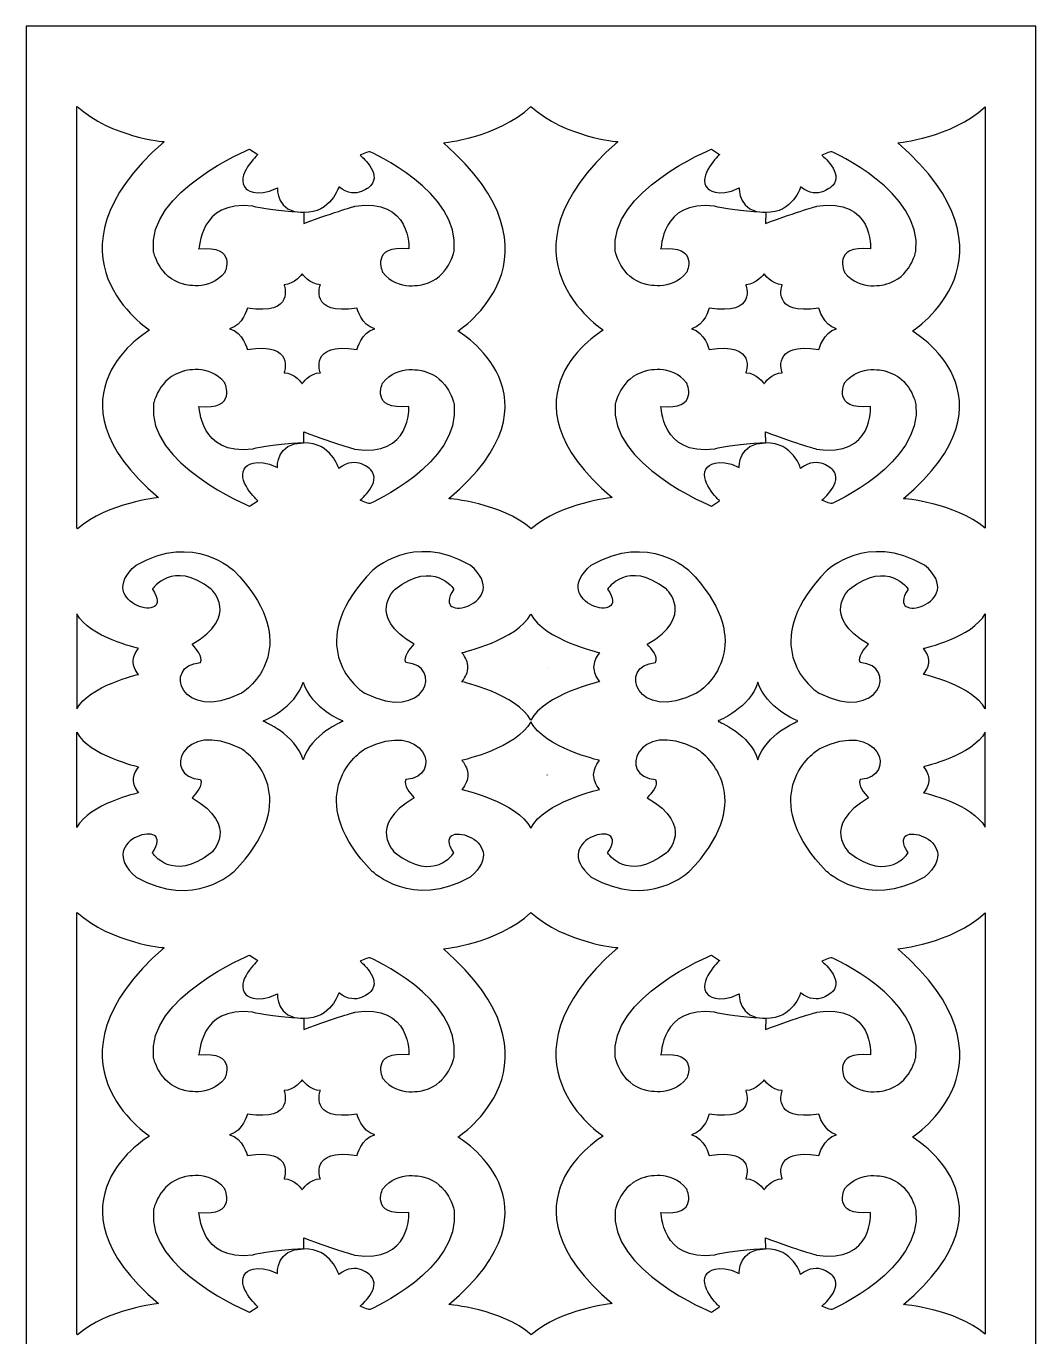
# Model space of a CAD drawing. Header units: centimetres. Extents: x 20.9 to 27, y -9 to 9.
# Drawn here: x 20.94 to 27, y 1.14 to 9 of the extents above; entities that cross this region are included whole.
import ezdxf

# ---------------------------------------------------------------- set-up
doc = ezdxf.new("R2010")
doc.units = ezdxf.units.CM
doc.header["$MEASUREMENT"] = 0
doc.layers.add('layer 1', color=7, linetype='Continuous')

msp = doc.modelspace()

# ---------------------------------------------------------------- linework, layer by layer
at = {"layer": 'layer 1', "color": 250}
for points, knots in [([(20.94365, -9.00021), (20.94365, -9.00021), (20.94365, 9.00077), (20.94365, 9.00077), (20.94365, 9.00077), (20.94365, 9.00077), (26.99977, 9.00077), (26.99977, 9.00077), (26.99977, 9.00077), (26.99977, 9.00077), (26.99977, -9.00021), (26.99977, -9.00021), (26.99977, -9.00021), (26.99977, -9.00021), (20.94365, -9.00021), (20.94365, -9.00021)], [0, 0, 0, 0, 0.2, 0.2, 0.2, 0.2, 0.4, 0.4, 0.4, 0.4, 0.6, 0.6, 0.6, 0.6, 1, 1, 1, 1]), ([(21.25178, 5.98766), (21.43191, 6.14425), (21.73795, 6.17509), (21.73795, 6.17509), (21.73795, 6.17509), (21.01214, 6.78676), (21.68393, 7.17961), (21.68393, 7.17961), (21.68393, 7.17961), (21.68393, 7.17961), (20.98937, 7.62375), (21.77075, 8.30846), (21.77075, 8.30846), (21.77075, 8.30846), (21.45398, 8.3342), (21.25013, 8.5196), (21.25013, 8.5196), (21.24938, 8.5189), (21.24861, 8.51822), (21.24785, 8.51752), (21.24785, 8.51752), (21.24785, 8.51752), (21.24785, 5.991), (21.24785, 5.991), (21.24785, 5.991), (21.24916, 5.98989), (21.25048, 5.98879), (21.25178, 5.98766)], [0, 0, 0, 0, 0.125, 0.125, 0.125, 0.125, 0.25, 0.25, 0.25, 0.25, 0.375, 0.375, 0.375, 0.375, 0.5, 0.5, 0.5, 0.5, 0.625, 0.625, 0.625, 0.625, 0.75, 0.75, 0.75, 0.75, 1, 1, 1, 1]), ([(23.97316, 5.98766), (24.15328, 6.14425), (24.45932, 6.17509), (24.45932, 6.17509), (24.45932, 6.17509), (23.73351, 6.78676), (24.40531, 7.17961), (24.40531, 7.17961), (24.40531, 7.17961), (24.40531, 7.17961), (23.71074, 7.62375), (24.49213, 8.30845), (24.49213, 8.30845), (24.49213, 8.30845), (24.17535, 8.3342), (23.97151, 8.51959), (23.97151, 8.51959), (23.76788, 8.33003), (23.44633, 8.30201), (23.44633, 8.30201), (23.44633, 8.30201), (24.22771, 7.6173), (23.53315, 7.17316), (23.53315, 7.17316), (23.53315, 7.17316), (23.53315, 7.17316), (24.20494, 6.78031), (23.47913, 6.16864), (23.47913, 6.16864), (23.47913, 6.16864), (23.79303, 6.14425), (23.97316, 5.98766)], [0, 0, 0, 0, 0.1111111, 0.1111111, 0.1111111, 0.1111111, 0.2222222, 0.2222222, 0.2222222, 0.2222222, 0.3333333, 0.3333333, 0.3333333, 0.3333333, 0.4444444, 0.4444444, 0.4444444, 0.4444444, 0.5555556, 0.5555556, 0.5555556, 0.5555556, 0.6666667, 0.6666667, 0.6666667, 0.6666667, 0.7777778, 0.7777778, 0.7777778, 0.7777778, 1, 1, 1, 1]), ([(26.69557, 8.51752), (26.69549, 8.51745), (26.69542, 8.51738), (26.69534, 8.51731), (26.69534, 8.51731), (26.4916, 8.32982), (26.17267, 8.30201), (26.17267, 8.30201), (26.17267, 8.30201), (26.95405, 7.6173), (26.25949, 7.17316), (26.25949, 7.17316), (26.25949, 7.17316), (26.25949, 7.17316), (26.93128, 6.78031), (26.20547, 6.16864), (26.20547, 6.16864), (26.20547, 6.16864), (26.51435, 6.14462), (26.69513, 5.99137), (26.69513, 5.99137), (26.69528, 5.99125), (26.69542, 5.99112), (26.69557, 5.991), (26.69557, 5.991), (26.69557, 5.991), (26.69557, 8.51752), (26.69557, 8.51752)], [0, 0, 0, 0, 0.125, 0.125, 0.125, 0.125, 0.25, 0.25, 0.25, 0.25, 0.375, 0.375, 0.375, 0.375, 0.5, 0.5, 0.5, 0.5, 0.625, 0.625, 0.625, 0.625, 0.75, 0.75, 0.75, 0.75, 1, 1, 1, 1]), ([(22.60773, 7.88407), (22.60772, 7.88407), (22.60771, 7.88407), (22.60771, 7.88407), (22.60771, 7.88407), (22.44352, 7.88059), (22.45045, 8.03144), (22.45045, 8.03144), (22.45045, 8.03144), (22.31698, 7.96551), (22.2612, 8.0281), (22.2612, 8.0281), (22.2612, 8.0281), (22.19326, 8.10132), (22.3329, 8.2318), (22.3329, 8.2318), (22.3329, 8.2318), (22.3329, 8.2318), (22.28413, 8.26383), (22.28413, 8.26383), (22.28413, 8.26383), (22.28413, 8.26383), (21.6667, 8.01081), (21.70655, 7.65239), (21.70655, 7.65239), (21.70655, 7.65239), (21.73802, 7.49159), (21.88694, 7.45478), (21.88694, 7.45478), (21.88694, 7.45478), (22.04289, 7.40542), (22.13474, 7.52496), (22.13474, 7.52496), (22.13474, 7.52496), (22.21406, 7.69078), (21.97817, 7.66571), (21.97817, 7.66571), (21.98724, 7.66013), (21.97711, 7.96324), (22.30248, 7.92114), (22.30248, 7.92114), (22.30248, 7.92114), (22.40781, 7.89212), (22.60773, 7.88407)], [0, 0, 0, 0, 0.0833333, 0.0833333, 0.0833333, 0.0833333, 0.1666667, 0.1666667, 0.1666667, 0.1666667, 0.25, 0.25, 0.25, 0.25, 0.3333333, 0.3333333, 0.3333333, 0.3333333, 0.4166667, 0.4166667, 0.4166667, 0.4166667, 0.5, 0.5, 0.5, 0.5, 0.5833333, 0.5833333, 0.5833333, 0.5833333, 0.6666667, 0.6666667, 0.6666667, 0.6666667, 0.75, 0.75, 0.75, 0.75, 0.8333333, 0.8333333, 0.8333333, 0.8333333, 1, 1, 1, 1]), ([(25.37807, 7.88407), (25.37807, 7.88407), (25.37806, 7.88407), (25.37805, 7.88407), (25.37805, 7.88407), (25.21387, 7.88059), (25.2208, 8.03144), (25.2208, 8.03144), (25.2208, 8.03144), (25.08733, 7.96551), (25.03155, 8.0281), (25.03155, 8.0281), (25.03155, 8.0281), (24.9636, 8.10132), (25.10325, 8.2318), (25.10325, 8.2318), (25.10325, 8.2318), (25.10325, 8.2318), (25.05448, 8.26383), (25.05448, 8.26383), (25.05448, 8.26383), (25.05448, 8.26383), (24.43704, 8.01081), (24.4769, 7.65239), (24.4769, 7.65239), (24.4769, 7.65239), (24.50836, 7.49159), (24.65729, 7.45478), (24.65729, 7.45478), (24.65729, 7.45478), (24.81323, 7.40542), (24.90508, 7.52496), (24.90508, 7.52496), (24.90508, 7.52496), (24.98441, 7.69078), (24.74852, 7.66571), (24.74852, 7.66571), (24.75758, 7.66013), (24.74745, 7.96324), (25.07283, 7.92114), (25.07283, 7.92114), (25.07283, 7.92114), (25.17816, 7.89212), (25.37807, 7.88407)], [0, 0, 0, 0, 0.0833333, 0.0833333, 0.0833333, 0.0833333, 0.1666667, 0.1666667, 0.1666667, 0.1666667, 0.25, 0.25, 0.25, 0.25, 0.3333333, 0.3333333, 0.3333333, 0.3333333, 0.4166667, 0.4166667, 0.4166667, 0.4166667, 0.5, 0.5, 0.5, 0.5, 0.5833333, 0.5833333, 0.5833333, 0.5833333, 0.6666667, 0.6666667, 0.6666667, 0.6666667, 0.75, 0.75, 0.75, 0.75, 0.8333333, 0.8333333, 0.8333333, 0.8333333, 1, 1, 1, 1]), ([(22.60915, 7.88407), (22.77335, 7.88058), (22.81864, 8.03747), (22.81864, 8.03747), (22.81864, 8.03747), (22.92622, 7.95205), (23.01115, 8.04619), (23.01115, 8.04619), (23.01115, 8.04619), (23.0791, 8.1194), (22.94655, 8.22684), (22.94655, 8.22684), (22.94655, 8.22684), (22.96968, 8.24153), (23.00491, 8.24824), (23.00491, 8.24824), (23.00491, 8.24824), (23.00491, 8.24824), (23.55018, 8.01081), (23.51032, 7.65239), (23.51032, 7.65239), (23.51032, 7.65239), (23.47886, 7.49159), (23.32993, 7.45478), (23.32993, 7.45478), (23.32993, 7.45478), (23.17399, 7.40542), (23.08214, 7.52496), (23.08214, 7.52496), (23.08214, 7.52496), (23.00282, 7.69078), (23.2387, 7.66571), (23.2387, 7.66571), (23.2387, 7.66571), (23.25707, 7.9739), (22.91439, 7.92114), (22.91439, 7.92114), (22.91439, 7.92114), (22.80906, 7.89212), (22.60844, 7.81859), (22.60844, 7.81859), (22.60844, 7.81859), (22.60915, 7.88407), (22.60915, 7.88407)], [0, 0, 0, 0, 0.0833333, 0.0833333, 0.0833333, 0.0833333, 0.1666667, 0.1666667, 0.1666667, 0.1666667, 0.25, 0.25, 0.25, 0.25, 0.3333333, 0.3333333, 0.3333333, 0.3333333, 0.4166667, 0.4166667, 0.4166667, 0.4166667, 0.5, 0.5, 0.5, 0.5, 0.5833333, 0.5833333, 0.5833333, 0.5833333, 0.6666667, 0.6666667, 0.6666667, 0.6666667, 0.75, 0.75, 0.75, 0.75, 0.8333333, 0.8333333, 0.8333333, 0.8333333, 1, 1, 1, 1]), ([(25.37949, 7.88407), (25.54369, 7.88058), (25.58899, 8.03747), (25.58899, 8.03747), (25.58899, 8.03747), (25.69657, 7.95205), (25.7815, 8.04619), (25.7815, 8.04619), (25.7815, 8.04619), (25.84945, 8.1194), (25.7169, 8.22684), (25.7169, 8.22684), (25.7169, 8.22684), (25.74002, 8.24153), (25.77526, 8.24824), (25.77526, 8.24824), (25.77526, 8.24824), (25.77526, 8.24824), (26.32052, 8.01081), (26.28067, 7.65239), (26.28067, 7.65239), (26.28067, 7.65239), (26.24921, 7.49159), (26.10028, 7.45478), (26.10028, 7.45478), (26.10028, 7.45478), (25.94434, 7.40542), (25.85249, 7.52496), (25.85249, 7.52496), (25.85249, 7.52496), (25.77316, 7.69078), (26.00905, 7.66571), (26.00905, 7.66571), (26.00905, 7.66571), (26.02742, 7.9739), (25.68474, 7.92114), (25.68474, 7.92114), (25.68474, 7.92114), (25.57941, 7.89212), (25.37878, 7.81859), (25.37878, 7.81859), (25.37878, 7.81859), (25.37949, 7.88407), (25.37949, 7.88407)], [0, 0, 0, 0, 0.0833333, 0.0833333, 0.0833333, 0.0833333, 0.1666667, 0.1666667, 0.1666667, 0.1666667, 0.25, 0.25, 0.25, 0.25, 0.3333333, 0.3333333, 0.3333333, 0.3333333, 0.4166667, 0.4166667, 0.4166667, 0.4166667, 0.5, 0.5, 0.5, 0.5, 0.5833333, 0.5833333, 0.5833333, 0.5833333, 0.6666667, 0.6666667, 0.6666667, 0.6666667, 0.75, 0.75, 0.75, 0.75, 0.8333333, 0.8333333, 0.8333333, 0.8333333, 1, 1, 1, 1]), ([(23.03474, 7.18695), (22.9537, 7.1659), (22.92838, 7.06299), (22.92838, 7.06299), (22.92838, 7.06299), (22.63716, 7.10977), (22.70807, 6.92265), (22.70807, 6.92265), (22.70807, 6.92265), (22.64476, 6.92265), (22.59918, 6.85716), (22.59918, 6.85716), (22.59918, 6.85716), (22.59918, 6.85716), (22.55359, 6.92265), (22.49029, 6.92265), (22.49029, 6.92265), (22.49029, 6.92265), (22.56119, 7.10977), (22.26997, 7.06299), (22.26997, 7.06299), (22.26997, 7.06299), (22.24465, 7.1659), (22.16361, 7.18695), (22.16361, 7.18695), (22.24465, 7.208), (22.26997, 7.31092), (22.26997, 7.31092), (22.26997, 7.31092), (22.56119, 7.26414), (22.49029, 7.45126), (22.49029, 7.45126), (22.49029, 7.45126), (22.55359, 7.45126), (22.59918, 7.51675), (22.59918, 7.51675), (22.59918, 7.51675), (22.59918, 7.51675), (22.64476, 7.45126), (22.70807, 7.45126), (22.70807, 7.45126), (22.70807, 7.45126), (22.63716, 7.26414), (22.92838, 7.31092), (22.92838, 7.31092), (22.92838, 7.31092), (22.9537, 7.208), (23.03474, 7.18695)], [0, 0, 0, 0, 0.0769231, 0.0769231, 0.0769231, 0.0769231, 0.1538462, 0.1538462, 0.1538462, 0.1538462, 0.2307692, 0.2307692, 0.2307692, 0.2307692, 0.3076923, 0.3076923, 0.3076923, 0.3076923, 0.3846154, 0.3846154, 0.3846154, 0.3846154, 0.4615385, 0.4615385, 0.4615385, 0.4615385, 0.5384615, 0.5384615, 0.5384615, 0.5384615, 0.6153846, 0.6153846, 0.6153846, 0.6153846, 0.6923077, 0.6923077, 0.6923077, 0.6923077, 0.7692308, 0.7692308, 0.7692308, 0.7692308, 0.8461538, 0.8461538, 0.8461538, 0.8461538, 1, 1, 1, 1]), ([(25.80508, 7.18695), (25.72405, 7.1659), (25.69872, 7.06299), (25.69872, 7.06299), (25.69872, 7.06299), (25.40751, 7.10977), (25.47841, 6.92265), (25.47841, 6.92265), (25.47841, 6.92265), (25.41511, 6.92265), (25.36952, 6.85716), (25.36952, 6.85716), (25.36952, 6.85716), (25.36952, 6.85716), (25.32394, 6.92265), (25.26063, 6.92265), (25.26063, 6.92265), (25.26063, 6.92265), (25.33154, 7.10977), (25.04032, 7.06299), (25.04032, 7.06299), (25.04032, 7.06299), (25.015, 7.1659), (24.93396, 7.18695), (24.93396, 7.18695), (25.015, 7.208), (25.04032, 7.31092), (25.04032, 7.31092), (25.04032, 7.31092), (25.33154, 7.26414), (25.26063, 7.45126), (25.26063, 7.45126), (25.26063, 7.45126), (25.32394, 7.45126), (25.36952, 7.51675), (25.36952, 7.51675), (25.36952, 7.51675), (25.36952, 7.51675), (25.41511, 7.45126), (25.47841, 7.45126), (25.47841, 7.45126), (25.47841, 7.45126), (25.40751, 7.26414), (25.69872, 7.31092), (25.69872, 7.31092), (25.69872, 7.31092), (25.72405, 7.208), (25.80508, 7.18695)], [0, 0, 0, 0, 0.0769231, 0.0769231, 0.0769231, 0.0769231, 0.1538462, 0.1538462, 0.1538462, 0.1538462, 0.2307692, 0.2307692, 0.2307692, 0.2307692, 0.3076923, 0.3076923, 0.3076923, 0.3076923, 0.3846154, 0.3846154, 0.3846154, 0.3846154, 0.4615385, 0.4615385, 0.4615385, 0.4615385, 0.5384615, 0.5384615, 0.5384615, 0.5384615, 0.6153846, 0.6153846, 0.6153846, 0.6153846, 0.6923077, 0.6923077, 0.6923077, 0.6923077, 0.7692308, 0.7692308, 0.7692308, 0.7692308, 0.8461538, 0.8461538, 0.8461538, 0.8461538, 1, 1, 1, 1]), ([(22.60773, 6.50271), (22.60772, 6.50271), (22.60771, 6.50271), (22.60771, 6.50271), (22.60771, 6.50271), (22.44352, 6.50618), (22.45045, 6.35533), (22.45045, 6.35533), (22.45045, 6.35533), (22.31698, 6.42127), (22.2612, 6.35867), (22.2612, 6.35867), (22.2612, 6.35867), (22.19326, 6.28545), (22.3329, 6.15497), (22.3329, 6.15497), (22.3329, 6.15497), (22.3329, 6.15497), (22.28413, 6.12294), (22.28413, 6.12294), (22.28413, 6.12294), (22.28413, 6.12294), (21.6667, 6.37596), (21.70655, 6.73438), (21.70655, 6.73438), (21.70655, 6.73438), (21.73802, 6.89518), (21.88694, 6.93199), (21.88694, 6.93199), (21.88694, 6.93199), (22.04289, 6.98135), (22.13474, 6.86181), (22.13474, 6.86181), (22.13474, 6.86181), (22.21406, 6.696), (21.97817, 6.72106), (21.97817, 6.72106), (21.98724, 6.72664), (21.97711, 6.42353), (22.30248, 6.46563), (22.30248, 6.46563), (22.30248, 6.46563), (22.40781, 6.49465), (22.60773, 6.50271)], [0, 0, 0, 0, 0.0833333, 0.0833333, 0.0833333, 0.0833333, 0.1666667, 0.1666667, 0.1666667, 0.1666667, 0.25, 0.25, 0.25, 0.25, 0.3333333, 0.3333333, 0.3333333, 0.3333333, 0.4166667, 0.4166667, 0.4166667, 0.4166667, 0.5, 0.5, 0.5, 0.5, 0.5833333, 0.5833333, 0.5833333, 0.5833333, 0.6666667, 0.6666667, 0.6666667, 0.6666667, 0.75, 0.75, 0.75, 0.75, 0.8333333, 0.8333333, 0.8333333, 0.8333333, 1, 1, 1, 1]), ([(22.60915, 6.50271), (22.77335, 6.50619), (22.81864, 6.3493), (22.81864, 6.3493), (22.81864, 6.3493), (22.92622, 6.43472), (23.01115, 6.34059), (23.01115, 6.34059), (23.01115, 6.34059), (23.0791, 6.26737), (22.94655, 6.15993), (22.94655, 6.15993), (22.94655, 6.15993), (22.96968, 6.14524), (23.00491, 6.13853), (23.00491, 6.13853), (23.00491, 6.13853), (23.00491, 6.13853), (23.55018, 6.37596), (23.51032, 6.73438), (23.51032, 6.73438), (23.51032, 6.73438), (23.47886, 6.89518), (23.32993, 6.93199), (23.32993, 6.93199), (23.32993, 6.93199), (23.17399, 6.98135), (23.08214, 6.86181), (23.08214, 6.86181), (23.08214, 6.86181), (23.00282, 6.696), (23.2387, 6.72106), (23.2387, 6.72106), (23.2387, 6.72106), (23.25707, 6.41288), (22.91439, 6.46563), (22.91439, 6.46563), (22.91439, 6.46563), (22.80906, 6.49465), (22.60844, 6.56818), (22.60844, 6.56818), (22.60844, 6.56818), (22.60915, 6.50271), (22.60915, 6.50271)], [0, 0, 0, 0, 0.0833333, 0.0833333, 0.0833333, 0.0833333, 0.1666667, 0.1666667, 0.1666667, 0.1666667, 0.25, 0.25, 0.25, 0.25, 0.3333333, 0.3333333, 0.3333333, 0.3333333, 0.4166667, 0.4166667, 0.4166667, 0.4166667, 0.5, 0.5, 0.5, 0.5, 0.5833333, 0.5833333, 0.5833333, 0.5833333, 0.6666667, 0.6666667, 0.6666667, 0.6666667, 0.75, 0.75, 0.75, 0.75, 0.8333333, 0.8333333, 0.8333333, 0.8333333, 1, 1, 1, 1]), ([(25.37807, 6.50271), (25.37807, 6.50271), (25.37806, 6.50271), (25.37805, 6.50271), (25.37805, 6.50271), (25.21387, 6.50618), (25.2208, 6.35533), (25.2208, 6.35533), (25.2208, 6.35533), (25.08733, 6.42127), (25.03155, 6.35867), (25.03155, 6.35867), (25.03155, 6.35867), (24.9636, 6.28545), (25.10325, 6.15497), (25.10325, 6.15497), (25.10325, 6.15497), (25.10325, 6.15497), (25.05448, 6.12294), (25.05448, 6.12294), (25.05448, 6.12294), (25.05448, 6.12294), (24.43704, 6.37596), (24.4769, 6.73438), (24.4769, 6.73438), (24.4769, 6.73438), (24.50836, 6.89518), (24.65729, 6.93199), (24.65729, 6.93199), (24.65729, 6.93199), (24.81323, 6.98135), (24.90508, 6.86181), (24.90508, 6.86181), (24.90508, 6.86181), (24.98441, 6.696), (24.74852, 6.72106), (24.74852, 6.72106), (24.75758, 6.72664), (24.74745, 6.42353), (25.07283, 6.46563), (25.07283, 6.46563), (25.07283, 6.46563), (25.17816, 6.49465), (25.37807, 6.50271)], [0, 0, 0, 0, 0.0833333, 0.0833333, 0.0833333, 0.0833333, 0.1666667, 0.1666667, 0.1666667, 0.1666667, 0.25, 0.25, 0.25, 0.25, 0.3333333, 0.3333333, 0.3333333, 0.3333333, 0.4166667, 0.4166667, 0.4166667, 0.4166667, 0.5, 0.5, 0.5, 0.5, 0.5833333, 0.5833333, 0.5833333, 0.5833333, 0.6666667, 0.6666667, 0.6666667, 0.6666667, 0.75, 0.75, 0.75, 0.75, 0.8333333, 0.8333333, 0.8333333, 0.8333333, 1, 1, 1, 1]), ([(25.37949, 6.50271), (25.54369, 6.50619), (25.58899, 6.3493), (25.58899, 6.3493), (25.58899, 6.3493), (25.69657, 6.43472), (25.7815, 6.34059), (25.7815, 6.34059), (25.7815, 6.34059), (25.84945, 6.26737), (25.7169, 6.15993), (25.7169, 6.15993), (25.7169, 6.15993), (25.74002, 6.14524), (25.77526, 6.13853), (25.77526, 6.13853), (25.77526, 6.13853), (25.77526, 6.13853), (26.32052, 6.37596), (26.28067, 6.73438), (26.28067, 6.73438), (26.28067, 6.73438), (26.24921, 6.89518), (26.10028, 6.93199), (26.10028, 6.93199), (26.10028, 6.93199), (25.94434, 6.98135), (25.85249, 6.86181), (25.85249, 6.86181), (25.85249, 6.86181), (25.77316, 6.696), (26.00905, 6.72106), (26.00905, 6.72106), (26.00905, 6.72106), (26.02742, 6.41288), (25.68474, 6.46563), (25.68474, 6.46563), (25.68474, 6.46563), (25.57941, 6.49465), (25.37878, 6.56818), (25.37878, 6.56818), (25.37878, 6.56818), (25.37949, 6.50271), (25.37949, 6.50271)], [0, 0, 0, 0, 0.0833333, 0.0833333, 0.0833333, 0.0833333, 0.1666667, 0.1666667, 0.1666667, 0.1666667, 0.25, 0.25, 0.25, 0.25, 0.3333333, 0.3333333, 0.3333333, 0.3333333, 0.4166667, 0.4166667, 0.4166667, 0.4166667, 0.5, 0.5, 0.5, 0.5, 0.5833333, 0.5833333, 0.5833333, 0.5833333, 0.6666667, 0.6666667, 0.6666667, 0.6666667, 0.75, 0.75, 0.75, 0.75, 0.8333333, 0.8333333, 0.8333333, 0.8333333, 1, 1, 1, 1]), ([(21.98843, 5.18518), (21.75705, 5.17277), (21.87231, 4.81538), (22.23432, 5.00228), (22.23432, 5.00228), (22.33599, 5.0639), (22.58289, 5.33293), (22.19061, 5.73629), (22.19061, 5.73629), (22.19061, 5.73629), (21.94817, 5.96926), (21.60288, 5.77021), (21.60288, 5.77021), (21.3327, 5.54147), (21.85508, 5.402), (21.70084, 5.62546), (21.70084, 5.62546), (21.70084, 5.62546), (21.81838, 5.80867), (22.05347, 5.62546), (22.05347, 5.62546), (22.05347, 5.62546), (22.22979, 5.46487), (21.93838, 5.29523), (21.93838, 5.29523), (21.96358, 5.26822), (22.00618, 5.2214), (21.98843, 5.18518)], [0, 0, 0, 0, 0.125, 0.125, 0.125, 0.125, 0.25, 0.25, 0.25, 0.25, 0.375, 0.375, 0.375, 0.375, 0.5, 0.5, 0.5, 0.5, 0.625, 0.625, 0.625, 0.625, 0.75, 0.75, 0.75, 0.75, 1, 1, 1, 1]), ([(23.22141, 5.18518), (23.4528, 5.17277), (23.33753, 4.81538), (22.97552, 5.00228), (22.97552, 5.00228), (22.87386, 5.0639), (22.62696, 5.33293), (23.01924, 5.73629), (23.01924, 5.73629), (23.01924, 5.73629), (23.26167, 5.96926), (23.60696, 5.77021), (23.60696, 5.77021), (23.87715, 5.54147), (23.35477, 5.402), (23.50901, 5.62546), (23.50901, 5.62546), (23.50901, 5.62546), (23.39146, 5.80867), (23.15637, 5.62546), (23.15637, 5.62546), (23.15637, 5.62546), (22.98006, 5.46487), (23.27147, 5.29523), (23.27147, 5.29523), (23.24626, 5.26822), (23.20367, 5.2214), (23.22141, 5.18518)], [0, 0, 0, 0, 0.125, 0.125, 0.125, 0.125, 0.25, 0.25, 0.25, 0.25, 0.375, 0.375, 0.375, 0.375, 0.5, 0.5, 0.5, 0.5, 0.625, 0.625, 0.625, 0.625, 0.75, 0.75, 0.75, 0.75, 1, 1, 1, 1]), ([(24.71914, 5.18518), (24.48775, 5.17277), (24.60302, 4.81538), (24.96503, 5.00228), (24.96503, 5.00228), (25.06669, 5.0639), (25.31359, 5.33293), (24.92131, 5.73629), (24.92131, 5.73629), (24.92131, 5.73629), (24.67887, 5.96926), (24.33359, 5.77021), (24.33359, 5.77021), (24.0634, 5.54147), (24.58578, 5.402), (24.43154, 5.62546), (24.43154, 5.62546), (24.43154, 5.62546), (24.54908, 5.80867), (24.78417, 5.62546), (24.78417, 5.62546), (24.78417, 5.62546), (24.96049, 5.46487), (24.66908, 5.29523), (24.66908, 5.29523), (24.69428, 5.26822), (24.73688, 5.2214), (24.71914, 5.18518)], [0, 0, 0, 0, 0.125, 0.125, 0.125, 0.125, 0.25, 0.25, 0.25, 0.25, 0.375, 0.375, 0.375, 0.375, 0.5, 0.5, 0.5, 0.5, 0.625, 0.625, 0.625, 0.625, 0.75, 0.75, 0.75, 0.75, 1, 1, 1, 1]), ([(25.94671, 5.18518), (26.17809, 5.17277), (26.06283, 4.81538), (25.70082, 5.00228), (25.70082, 5.00228), (25.59916, 5.0639), (25.35225, 5.33293), (25.74454, 5.73629), (25.74454, 5.73629), (25.74454, 5.73629), (25.98697, 5.96926), (26.33225, 5.77021), (26.33225, 5.77021), (26.60244, 5.54147), (26.08007, 5.402), (26.2343, 5.62546), (26.2343, 5.62546), (26.2343, 5.62546), (26.11676, 5.80867), (25.88167, 5.62546), (25.88167, 5.62546), (25.88167, 5.62546), (25.70535, 5.46487), (25.99676, 5.29523), (25.99676, 5.29523), (25.97156, 5.26822), (25.92896, 5.2214), (25.94671, 5.18518)], [0, 0, 0, 0, 0.125, 0.125, 0.125, 0.125, 0.25, 0.25, 0.25, 0.25, 0.375, 0.375, 0.375, 0.375, 0.5, 0.5, 0.5, 0.5, 0.625, 0.625, 0.625, 0.625, 0.75, 0.75, 0.75, 0.75, 1, 1, 1, 1]), ([(21.24785, 5.47743), (21.2479, 5.47733), (21.24797, 5.47723), (21.24802, 5.47712), (21.24802, 5.47712), (21.31951, 5.33849), (21.61704, 5.27039), (21.61704, 5.27039), (21.61704, 5.27039), (21.59475, 5.24346), (21.5864, 5.21653), (21.58528, 5.19245), (21.58528, 5.19245), (21.5864, 5.16836), (21.59475, 5.14144), (21.61704, 5.1145), (21.61704, 5.1145), (21.61704, 5.1145), (21.31938, 5.04637), (21.24797, 4.90768), (21.24797, 4.90768), (21.24793, 4.90761), (21.24789, 4.90754), (21.24785, 4.90747), (21.24785, 4.90747), (21.24785, 4.90747), (21.24785, 5.47743), (21.24785, 5.47743)], [0, 0, 0, 0, 0.125, 0.125, 0.125, 0.125, 0.25, 0.25, 0.25, 0.25, 0.375, 0.375, 0.375, 0.375, 0.5, 0.5, 0.5, 0.5, 0.625, 0.625, 0.625, 0.625, 0.75, 0.75, 0.75, 0.75, 1, 1, 1, 1]), ([(23.97027, 4.83953), (24.04985, 4.99468), (24.38284, 5.07089), (24.38284, 5.07089), (24.38284, 5.07089), (24.35793, 5.10099), (24.3486, 5.13108), (24.34735, 5.158), (24.34735, 5.158), (24.3486, 5.18491), (24.35793, 5.215), (24.38284, 5.2451), (24.38284, 5.2451), (24.38284, 5.2451), (24.04985, 5.32131), (23.97027, 5.47646), (23.97027, 5.47646), (23.89069, 5.32131), (23.5577, 5.2451), (23.5577, 5.2451), (23.5577, 5.2451), (23.58262, 5.215), (23.59195, 5.18491), (23.5932, 5.158), (23.5932, 5.158), (23.59195, 5.13108), (23.58262, 5.10099), (23.5577, 5.07089), (23.5577, 5.07089), (23.5577, 5.07089), (23.89069, 4.99468), (23.97027, 4.83953)], [0, 0, 0, 0, 0.1111111, 0.1111111, 0.1111111, 0.1111111, 0.2222222, 0.2222222, 0.2222222, 0.2222222, 0.3333333, 0.3333333, 0.3333333, 0.3333333, 0.4444444, 0.4444444, 0.4444444, 0.4444444, 0.5555556, 0.5555556, 0.5555556, 0.5555556, 0.6666667, 0.6666667, 0.6666667, 0.6666667, 0.7777778, 0.7777778, 0.7777778, 0.7777778, 1, 1, 1, 1]), ([(26.69557, 5.47806), (26.69552, 5.47795), (26.69546, 5.47785), (26.6954, 5.47775), (26.6954, 5.47775), (26.62391, 5.33912), (26.32638, 5.27102), (26.32638, 5.27102), (26.32638, 5.27102), (26.34868, 5.24409), (26.35702, 5.21716), (26.35815, 5.19307), (26.35815, 5.19307), (26.35702, 5.16899), (26.34868, 5.14207), (26.32638, 5.11513), (26.32638, 5.11513), (26.32638, 5.11513), (26.62404, 5.047), (26.69545, 4.90831), (26.69545, 4.90831), (26.69549, 4.90824), (26.69553, 4.90817), (26.69557, 4.9081), (26.69557, 4.9081), (26.69557, 4.9081), (26.69557, 5.47806), (26.69557, 5.47806)], [0, 0, 0, 0, 0.125, 0.125, 0.125, 0.125, 0.25, 0.25, 0.25, 0.25, 0.375, 0.375, 0.375, 0.375, 0.5, 0.5, 0.5, 0.5, 0.625, 0.625, 0.625, 0.625, 0.75, 0.75, 0.75, 0.75, 1, 1, 1, 1]), ([(24.06847, 5.158), (24.06846, 5.15821), (24.06844, 5.15843), (24.06843, 5.15864), (24.06843, 5.15864), (24.06843, 5.15864), (24.06847, 5.158), (24.06847, 5.158)], [0, 0, 0, 0, 0.3333333, 0.3333333, 0.3333333, 0.3333333, 1, 1, 1, 1]), ([(22.84182, 4.8351), (22.84189, 4.83526), (22.84197, 4.83542), (22.84204, 4.83558), (22.84204, 4.83558), (22.84225, 4.83604), (22.84247, 4.83649), (22.84269, 4.83695), (22.84269, 4.83695), (22.84269, 4.83695), (22.65078, 4.91316), (22.60492, 5.06832), (22.60492, 5.06832), (22.55906, 4.91316), (22.36716, 4.83695), (22.36716, 4.83695), (22.36716, 4.83695), (22.36738, 4.83649), (22.36759, 4.83602), (22.36781, 4.83556), (22.36781, 4.83556), (22.36788, 4.83541), (22.36795, 4.83525), (22.36803, 4.8351), (22.36803, 4.8351), (22.36795, 4.83494), (22.36788, 4.83479), (22.36781, 4.83464), (22.36781, 4.83464), (22.36759, 4.83417), (22.36738, 4.83371), (22.36716, 4.83325), (22.36716, 4.83325), (22.36716, 4.83325), (22.55906, 4.75703), (22.60492, 4.60188), (22.60492, 4.60188), (22.65078, 4.75703), (22.84269, 4.83324), (22.84269, 4.83324), (22.84269, 4.83324), (22.84247, 4.8337), (22.84225, 4.83416), (22.84204, 4.83462), (22.84204, 4.83462), (22.84197, 4.83478), (22.84189, 4.83494), (22.84182, 4.8351)], [0, 0, 0, 0, 0.0769231, 0.0769231, 0.0769231, 0.0769231, 0.1538462, 0.1538462, 0.1538462, 0.1538462, 0.2307692, 0.2307692, 0.2307692, 0.2307692, 0.3076923, 0.3076923, 0.3076923, 0.3076923, 0.3846154, 0.3846154, 0.3846154, 0.3846154, 0.4615385, 0.4615385, 0.4615385, 0.4615385, 0.5384615, 0.5384615, 0.5384615, 0.5384615, 0.6153846, 0.6153846, 0.6153846, 0.6153846, 0.6923077, 0.6923077, 0.6923077, 0.6923077, 0.7692308, 0.7692308, 0.7692308, 0.7692308, 0.8461538, 0.8461538, 0.8461538, 0.8461538, 1, 1, 1, 1]), ([(25.56982, 4.8351), (25.56989, 4.83494), (25.56996, 4.83478), (25.57004, 4.83462), (25.57004, 4.83462), (25.57025, 4.83416), (25.57047, 4.8337), (25.57069, 4.83324), (25.57069, 4.83324), (25.57069, 4.83324), (25.37878, 4.75703), (25.33292, 4.60188), (25.33292, 4.60188), (25.28706, 4.75703), (25.09515, 4.83324), (25.09515, 4.83324), (25.09515, 4.83324), (25.09537, 4.83371), (25.09559, 4.83417), (25.09581, 4.83464), (25.09581, 4.83464), (25.09588, 4.83479), (25.09595, 4.83494), (25.09602, 4.8351), (25.09602, 4.8351), (25.09595, 4.83525), (25.09588, 4.83541), (25.09581, 4.83556), (25.09581, 4.83556), (25.09559, 4.83602), (25.09537, 4.83649), (25.09515, 4.83695), (25.09515, 4.83695), (25.09515, 4.83695), (25.28706, 4.91316), (25.33292, 5.06832), (25.33292, 5.06832), (25.37878, 4.91316), (25.57069, 4.83695), (25.57069, 4.83695), (25.57069, 4.83695), (25.57047, 4.83649), (25.57025, 4.83604), (25.57004, 4.83558), (25.57004, 4.83558), (25.56996, 4.83542), (25.56989, 4.83526), (25.56982, 4.8351)], [0, 0, 0, 0, 0.0769231, 0.0769231, 0.0769231, 0.0769231, 0.1538462, 0.1538462, 0.1538462, 0.1538462, 0.2307692, 0.2307692, 0.2307692, 0.2307692, 0.3076923, 0.3076923, 0.3076923, 0.3076923, 0.3846154, 0.3846154, 0.3846154, 0.3846154, 0.4615385, 0.4615385, 0.4615385, 0.4615385, 0.5384615, 0.5384615, 0.5384615, 0.5384615, 0.6153846, 0.6153846, 0.6153846, 0.6153846, 0.6923077, 0.6923077, 0.6923077, 0.6923077, 0.7692308, 0.7692308, 0.7692308, 0.7692308, 0.8461538, 0.8461538, 0.8461538, 0.8461538, 1, 1, 1, 1]), ([(21.98843, 4.48501), (21.75705, 4.49743), (21.87231, 4.85481), (22.23432, 4.66792), (22.23432, 4.66792), (22.33599, 4.60629), (22.58289, 4.33727), (22.19061, 3.93391), (22.19061, 3.93391), (22.19061, 3.93391), (21.94817, 3.70094), (21.60288, 3.89998), (21.60288, 3.89998), (21.3327, 4.12873), (21.85508, 4.2682), (21.70084, 4.04474), (21.70084, 4.04474), (21.70084, 4.04474), (21.81838, 3.86153), (22.05347, 4.04474), (22.05347, 4.04474), (22.05347, 4.04474), (22.22979, 4.20533), (21.93838, 4.37497), (21.93838, 4.37497), (21.96358, 4.40197), (22.00618, 4.4488), (21.98843, 4.48501)], [0, 0, 0, 0, 0.125, 0.125, 0.125, 0.125, 0.25, 0.25, 0.25, 0.25, 0.375, 0.375, 0.375, 0.375, 0.5, 0.5, 0.5, 0.5, 0.625, 0.625, 0.625, 0.625, 0.75, 0.75, 0.75, 0.75, 1, 1, 1, 1]), ([(23.22141, 4.48501), (23.4528, 4.49743), (23.33753, 4.85481), (22.97552, 4.66792), (22.97552, 4.66792), (22.87386, 4.60629), (22.62696, 4.33727), (23.01924, 3.93391), (23.01924, 3.93391), (23.01924, 3.93391), (23.26167, 3.70094), (23.60696, 3.89998), (23.60696, 3.89998), (23.87715, 4.12873), (23.35477, 4.2682), (23.50901, 4.04474), (23.50901, 4.04474), (23.50901, 4.04474), (23.39146, 3.86153), (23.15637, 4.04474), (23.15637, 4.04474), (23.15637, 4.04474), (22.98006, 4.20533), (23.27147, 4.37497), (23.27147, 4.37497), (23.24626, 4.40197), (23.20367, 4.4488), (23.22141, 4.48501)], [0, 0, 0, 0, 0.125, 0.125, 0.125, 0.125, 0.25, 0.25, 0.25, 0.25, 0.375, 0.375, 0.375, 0.375, 0.5, 0.5, 0.5, 0.5, 0.625, 0.625, 0.625, 0.625, 0.75, 0.75, 0.75, 0.75, 1, 1, 1, 1]), ([(23.97027, 4.83066), (24.04985, 4.67552), (24.38284, 4.5993), (24.38284, 4.5993), (24.38284, 4.5993), (24.35793, 4.5692), (24.3486, 4.53911), (24.34735, 4.5122), (24.34735, 4.5122), (24.3486, 4.48529), (24.35793, 4.4552), (24.38284, 4.4251), (24.38284, 4.4251), (24.38284, 4.4251), (24.04985, 4.34888), (23.97027, 4.19374), (23.97027, 4.19374), (23.89069, 4.34888), (23.5577, 4.4251), (23.5577, 4.4251), (23.5577, 4.4251), (23.58262, 4.4552), (23.59195, 4.48529), (23.5932, 4.5122), (23.5932, 4.5122), (23.59195, 4.53911), (23.58262, 4.5692), (23.5577, 4.5993), (23.5577, 4.5993), (23.5577, 4.5993), (23.89069, 4.67552), (23.97027, 4.83066)], [0, 0, 0, 0, 0.1111111, 0.1111111, 0.1111111, 0.1111111, 0.2222222, 0.2222222, 0.2222222, 0.2222222, 0.3333333, 0.3333333, 0.3333333, 0.3333333, 0.4444444, 0.4444444, 0.4444444, 0.4444444, 0.5555556, 0.5555556, 0.5555556, 0.5555556, 0.6666667, 0.6666667, 0.6666667, 0.6666667, 0.7777778, 0.7777778, 0.7777778, 0.7777778, 1, 1, 1, 1]), ([(24.71914, 4.48501), (24.48775, 4.49743), (24.60302, 4.85481), (24.96503, 4.66792), (24.96503, 4.66792), (25.06669, 4.60629), (25.31359, 4.33727), (24.92131, 3.93391), (24.92131, 3.93391), (24.92131, 3.93391), (24.67887, 3.70094), (24.33359, 3.89998), (24.33359, 3.89998), (24.0634, 4.12873), (24.58578, 4.2682), (24.43154, 4.04474), (24.43154, 4.04474), (24.43154, 4.04474), (24.54908, 3.86153), (24.78417, 4.04474), (24.78417, 4.04474), (24.78417, 4.04474), (24.96049, 4.20533), (24.66908, 4.37497), (24.66908, 4.37497), (24.69428, 4.40197), (24.73688, 4.4488), (24.71914, 4.48501)], [0, 0, 0, 0, 0.125, 0.125, 0.125, 0.125, 0.25, 0.25, 0.25, 0.25, 0.375, 0.375, 0.375, 0.375, 0.5, 0.5, 0.5, 0.5, 0.625, 0.625, 0.625, 0.625, 0.75, 0.75, 0.75, 0.75, 1, 1, 1, 1]), ([(25.94671, 4.48501), (26.17809, 4.49743), (26.06283, 4.85481), (25.70082, 4.66792), (25.70082, 4.66792), (25.59916, 4.60629), (25.35225, 4.33727), (25.74454, 3.93391), (25.74454, 3.93391), (25.74454, 3.93391), (25.98697, 3.70094), (26.33225, 3.89998), (26.33225, 3.89998), (26.60244, 4.12873), (26.08007, 4.2682), (26.2343, 4.04474), (26.2343, 4.04474), (26.2343, 4.04474), (26.11676, 3.86153), (25.88167, 4.04474), (25.88167, 4.04474), (25.88167, 4.04474), (25.70535, 4.20533), (25.99676, 4.37497), (25.99676, 4.37497), (25.97156, 4.40197), (25.92896, 4.4488), (25.94671, 4.48501)], [0, 0, 0, 0, 0.125, 0.125, 0.125, 0.125, 0.25, 0.25, 0.25, 0.25, 0.375, 0.375, 0.375, 0.375, 0.5, 0.5, 0.5, 0.5, 0.625, 0.625, 0.625, 0.625, 0.75, 0.75, 0.75, 0.75, 1, 1, 1, 1]), ([(21.24785, 4.1979), (21.2479, 4.198), (21.24797, 4.1981), (21.24802, 4.1982), (21.24802, 4.1982), (21.31951, 4.33683), (21.61704, 4.40493), (21.61704, 4.40493), (21.61704, 4.40493), (21.59475, 4.43186), (21.5864, 4.4588), (21.58528, 4.48288), (21.58528, 4.48288), (21.5864, 4.50696), (21.59475, 4.53389), (21.61704, 4.56082), (21.61704, 4.56082), (21.61704, 4.56082), (21.31938, 4.62895), (21.24797, 4.76764), (21.24797, 4.76764), (21.24793, 4.76771), (21.24789, 4.76778), (21.24785, 4.76786), (21.24785, 4.76786), (21.24785, 4.76786), (21.24785, 4.1979), (21.24785, 4.1979)], [0, 0, 0, 0, 0.125, 0.125, 0.125, 0.125, 0.25, 0.25, 0.25, 0.25, 0.375, 0.375, 0.375, 0.375, 0.5, 0.5, 0.5, 0.5, 0.625, 0.625, 0.625, 0.625, 0.75, 0.75, 0.75, 0.75, 1, 1, 1, 1]), ([(26.69557, 4.19853), (26.69552, 4.19863), (26.69546, 4.19873), (26.6954, 4.19883), (26.6954, 4.19883), (26.62391, 4.33746), (26.32638, 4.40556), (26.32638, 4.40556), (26.32638, 4.40556), (26.34868, 4.43249), (26.35702, 4.45943), (26.35815, 4.48351), (26.35815, 4.48351), (26.35702, 4.50759), (26.34868, 4.53452), (26.32638, 4.56145), (26.32638, 4.56145), (26.32638, 4.56145), (26.62404, 4.62958), (26.69545, 4.76827), (26.69545, 4.76827), (26.69549, 4.76834), (26.69553, 4.76841), (26.69557, 4.76848), (26.69557, 4.76848), (26.69557, 4.76848), (26.69557, 4.19853), (26.69557, 4.19853)], [0, 0, 0, 0, 0.125, 0.125, 0.125, 0.125, 0.25, 0.25, 0.25, 0.25, 0.375, 0.375, 0.375, 0.375, 0.5, 0.5, 0.5, 0.5, 0.625, 0.625, 0.625, 0.625, 0.75, 0.75, 0.75, 0.75, 1, 1, 1, 1]), ([(24.06847, 4.5122), (24.06846, 4.51198), (24.06844, 4.51177), (24.06843, 4.51155), (24.06843, 4.51155), (24.06843, 4.51155), (24.06847, 4.5122), (24.06847, 4.5122)], [0, 0, 0, 0, 0.3333333, 0.3333333, 0.3333333, 0.3333333, 1, 1, 1, 1]), ([(21.25178, 1.15573), (21.43191, 1.31231), (21.73795, 1.34316), (21.73795, 1.34316), (21.73795, 1.34316), (21.01214, 1.95482), (21.68393, 2.34768), (21.68393, 2.34768), (21.68393, 2.34768), (21.68393, 2.34768), (20.98937, 2.79181), (21.77075, 3.47652), (21.77075, 3.47652), (21.77075, 3.47652), (21.45398, 3.50226), (21.25013, 3.68766), (21.25013, 3.68766), (21.24938, 3.68696), (21.24861, 3.68628), (21.24785, 3.68559), (21.24785, 3.68559), (21.24785, 3.68559), (21.24785, 1.15906), (21.24785, 1.15906), (21.24785, 1.15906), (21.24916, 1.15795), (21.25048, 1.15685), (21.25178, 1.15573)], [0, 0, 0, 0, 0.125, 0.125, 0.125, 0.125, 0.25, 0.25, 0.25, 0.25, 0.375, 0.375, 0.375, 0.375, 0.5, 0.5, 0.5, 0.5, 0.625, 0.625, 0.625, 0.625, 0.75, 0.75, 0.75, 0.75, 1, 1, 1, 1]), ([(23.97316, 1.15573), (24.15328, 1.31231), (24.45932, 1.34316), (24.45932, 1.34316), (24.45932, 1.34316), (23.73351, 1.95482), (24.40531, 2.34767), (24.40531, 2.34767), (24.40531, 2.34767), (24.40531, 2.34767), (23.71074, 2.79181), (24.49213, 3.47652), (24.49213, 3.47652), (24.49213, 3.47652), (24.17535, 3.50226), (23.97151, 3.68766), (23.97151, 3.68766), (23.76788, 3.49809), (23.44633, 3.47007), (23.44633, 3.47007), (23.44633, 3.47007), (24.22771, 2.78536), (23.53315, 2.34123), (23.53315, 2.34123), (23.53315, 2.34123), (23.53315, 2.34123), (24.20494, 1.94838), (23.47913, 1.33671), (23.47913, 1.33671), (23.47913, 1.33671), (23.79303, 1.31231), (23.97316, 1.15573)], [0, 0, 0, 0, 0.1111111, 0.1111111, 0.1111111, 0.1111111, 0.2222222, 0.2222222, 0.2222222, 0.2222222, 0.3333333, 0.3333333, 0.3333333, 0.3333333, 0.4444444, 0.4444444, 0.4444444, 0.4444444, 0.5555556, 0.5555556, 0.5555556, 0.5555556, 0.6666667, 0.6666667, 0.6666667, 0.6666667, 0.7777778, 0.7777778, 0.7777778, 0.7777778, 1, 1, 1, 1]), ([(26.69557, 3.68558), (26.69549, 3.68551), (26.69542, 3.68545), (26.69534, 3.68538), (26.69534, 3.68538), (26.4916, 3.49789), (26.17267, 3.47007), (26.17267, 3.47007), (26.17267, 3.47007), (26.95405, 2.78536), (26.25949, 2.34123), (26.25949, 2.34123), (26.25949, 2.34123), (26.25949, 2.34123), (26.93128, 1.94837), (26.20547, 1.33671), (26.20547, 1.33671), (26.20547, 1.33671), (26.51435, 1.31268), (26.69513, 1.15943), (26.69513, 1.15943), (26.69528, 1.15931), (26.69542, 1.15918), (26.69557, 1.15906), (26.69557, 1.15906), (26.69557, 1.15906), (26.69557, 3.68558), (26.69557, 3.68558)], [0, 0, 0, 0, 0.125, 0.125, 0.125, 0.125, 0.25, 0.25, 0.25, 0.25, 0.375, 0.375, 0.375, 0.375, 0.5, 0.5, 0.5, 0.5, 0.625, 0.625, 0.625, 0.625, 0.75, 0.75, 0.75, 0.75, 1, 1, 1, 1]), ([(22.60773, 3.05213), (22.60772, 3.05213), (22.60771, 3.05213), (22.60771, 3.05213), (22.60771, 3.05213), (22.44352, 3.04866), (22.45045, 3.1995), (22.45045, 3.1995), (22.45045, 3.1995), (22.31698, 3.13357), (22.2612, 3.19616), (22.2612, 3.19616), (22.2612, 3.19616), (22.19326, 3.26938), (22.3329, 3.39986), (22.3329, 3.39986), (22.3329, 3.39986), (22.3329, 3.39986), (22.28413, 3.43189), (22.28413, 3.43189), (22.28413, 3.43189), (22.28413, 3.43189), (21.6667, 3.17887), (21.70655, 2.82045), (21.70655, 2.82045), (21.70655, 2.82045), (21.73802, 2.65965), (21.88694, 2.62284), (21.88694, 2.62284), (21.88694, 2.62284), (22.04289, 2.57348), (22.13474, 2.69302), (22.13474, 2.69302), (22.13474, 2.69302), (22.21406, 2.85884), (21.97817, 2.83377), (21.97817, 2.83377), (21.98724, 2.8282), (21.97711, 3.13131), (22.30248, 3.08921), (22.30248, 3.08921), (22.30248, 3.08921), (22.40781, 3.06018), (22.60773, 3.05213)], [0, 0, 0, 0, 0.0833333, 0.0833333, 0.0833333, 0.0833333, 0.1666667, 0.1666667, 0.1666667, 0.1666667, 0.25, 0.25, 0.25, 0.25, 0.3333333, 0.3333333, 0.3333333, 0.3333333, 0.4166667, 0.4166667, 0.4166667, 0.4166667, 0.5, 0.5, 0.5, 0.5, 0.5833333, 0.5833333, 0.5833333, 0.5833333, 0.6666667, 0.6666667, 0.6666667, 0.6666667, 0.75, 0.75, 0.75, 0.75, 0.8333333, 0.8333333, 0.8333333, 0.8333333, 1, 1, 1, 1]), ([(22.60915, 3.05213), (22.77335, 3.04864), (22.81864, 3.20553), (22.81864, 3.20553), (22.81864, 3.20553), (22.92622, 3.12011), (23.01115, 3.21425), (23.01115, 3.21425), (23.01115, 3.21425), (23.0791, 3.28747), (22.94655, 3.39491), (22.94655, 3.39491), (22.94655, 3.39491), (22.96968, 3.40959), (23.00491, 3.41631), (23.00491, 3.41631), (23.00491, 3.41631), (23.00491, 3.41631), (23.55018, 3.17887), (23.51032, 2.82045), (23.51032, 2.82045), (23.51032, 2.82045), (23.47886, 2.65965), (23.32993, 2.62284), (23.32993, 2.62284), (23.32993, 2.62284), (23.17399, 2.57348), (23.08214, 2.69302), (23.08214, 2.69302), (23.08214, 2.69302), (23.00282, 2.85884), (23.2387, 2.83377), (23.2387, 2.83377), (23.2387, 2.83377), (23.25707, 3.14196), (22.91439, 3.08921), (22.91439, 3.08921), (22.91439, 3.08921), (22.80906, 3.06018), (22.60844, 2.98665), (22.60844, 2.98665), (22.60844, 2.98665), (22.60915, 3.05213), (22.60915, 3.05213)], [0, 0, 0, 0, 0.0833333, 0.0833333, 0.0833333, 0.0833333, 0.1666667, 0.1666667, 0.1666667, 0.1666667, 0.25, 0.25, 0.25, 0.25, 0.3333333, 0.3333333, 0.3333333, 0.3333333, 0.4166667, 0.4166667, 0.4166667, 0.4166667, 0.5, 0.5, 0.5, 0.5, 0.5833333, 0.5833333, 0.5833333, 0.5833333, 0.6666667, 0.6666667, 0.6666667, 0.6666667, 0.75, 0.75, 0.75, 0.75, 0.8333333, 0.8333333, 0.8333333, 0.8333333, 1, 1, 1, 1]), ([(25.37807, 3.05213), (25.37807, 3.05213), (25.37806, 3.05213), (25.37805, 3.05213), (25.37805, 3.05213), (25.21387, 3.04866), (25.2208, 3.1995), (25.2208, 3.1995), (25.2208, 3.1995), (25.08733, 3.13357), (25.03155, 3.19616), (25.03155, 3.19616), (25.03155, 3.19616), (24.9636, 3.26938), (25.10325, 3.39986), (25.10325, 3.39986), (25.10325, 3.39986), (25.10325, 3.39986), (25.05448, 3.43189), (25.05448, 3.43189), (25.05448, 3.43189), (25.05448, 3.43189), (24.43704, 3.17887), (24.4769, 2.82045), (24.4769, 2.82045), (24.4769, 2.82045), (24.50836, 2.65965), (24.65729, 2.62284), (24.65729, 2.62284), (24.65729, 2.62284), (24.81323, 2.57348), (24.90508, 2.69302), (24.90508, 2.69302), (24.90508, 2.69302), (24.98441, 2.85884), (24.74852, 2.83377), (24.74852, 2.83377), (24.75758, 2.8282), (24.74745, 3.13131), (25.07283, 3.08921), (25.07283, 3.08921), (25.07283, 3.08921), (25.17816, 3.06018), (25.37807, 3.05213)], [0, 0, 0, 0, 0.0833333, 0.0833333, 0.0833333, 0.0833333, 0.1666667, 0.1666667, 0.1666667, 0.1666667, 0.25, 0.25, 0.25, 0.25, 0.3333333, 0.3333333, 0.3333333, 0.3333333, 0.4166667, 0.4166667, 0.4166667, 0.4166667, 0.5, 0.5, 0.5, 0.5, 0.5833333, 0.5833333, 0.5833333, 0.5833333, 0.6666667, 0.6666667, 0.6666667, 0.6666667, 0.75, 0.75, 0.75, 0.75, 0.8333333, 0.8333333, 0.8333333, 0.8333333, 1, 1, 1, 1]), ([(25.37949, 3.05213), (25.54369, 3.04864), (25.58899, 3.20553), (25.58899, 3.20553), (25.58899, 3.20553), (25.69657, 3.12011), (25.7815, 3.21425), (25.7815, 3.21425), (25.7815, 3.21425), (25.84945, 3.28747), (25.7169, 3.39491), (25.7169, 3.39491), (25.7169, 3.39491), (25.74002, 3.40959), (25.77526, 3.41631), (25.77526, 3.41631), (25.77526, 3.41631), (25.77526, 3.41631), (26.32052, 3.17887), (26.28067, 2.82045), (26.28067, 2.82045), (26.28067, 2.82045), (26.24921, 2.65965), (26.10028, 2.62284), (26.10028, 2.62284), (26.10028, 2.62284), (25.94434, 2.57348), (25.85249, 2.69302), (25.85249, 2.69302), (25.85249, 2.69302), (25.77316, 2.85884), (26.00905, 2.83377), (26.00905, 2.83377), (26.00905, 2.83377), (26.02742, 3.14196), (25.68474, 3.08921), (25.68474, 3.08921), (25.68474, 3.08921), (25.57941, 3.06018), (25.37878, 2.98665), (25.37878, 2.98665), (25.37878, 2.98665), (25.37949, 3.05213), (25.37949, 3.05213)], [0, 0, 0, 0, 0.0833333, 0.0833333, 0.0833333, 0.0833333, 0.1666667, 0.1666667, 0.1666667, 0.1666667, 0.25, 0.25, 0.25, 0.25, 0.3333333, 0.3333333, 0.3333333, 0.3333333, 0.4166667, 0.4166667, 0.4166667, 0.4166667, 0.5, 0.5, 0.5, 0.5, 0.5833333, 0.5833333, 0.5833333, 0.5833333, 0.6666667, 0.6666667, 0.6666667, 0.6666667, 0.75, 0.75, 0.75, 0.75, 0.8333333, 0.8333333, 0.8333333, 0.8333333, 1, 1, 1, 1]), ([(23.03474, 2.35502), (22.9537, 2.33396), (22.92838, 2.23105), (22.92838, 2.23105), (22.92838, 2.23105), (22.63716, 2.27783), (22.70807, 2.09071), (22.70807, 2.09071), (22.70807, 2.09071), (22.64476, 2.09071), (22.59918, 2.02522), (22.59918, 2.02522), (22.59918, 2.02522), (22.59918, 2.02522), (22.55359, 2.09071), (22.49029, 2.09071), (22.49029, 2.09071), (22.49029, 2.09071), (22.56119, 2.27783), (22.26997, 2.23105), (22.26997, 2.23105), (22.26997, 2.23105), (22.24465, 2.33396), (22.16361, 2.35502), (22.16361, 2.35502), (22.24465, 2.37607), (22.26997, 2.47898), (22.26997, 2.47898), (22.26997, 2.47898), (22.56119, 2.4322), (22.49029, 2.61932), (22.49029, 2.61932), (22.49029, 2.61932), (22.55359, 2.61932), (22.59918, 2.68481), (22.59918, 2.68481), (22.59918, 2.68481), (22.59918, 2.68481), (22.64476, 2.61932), (22.70807, 2.61932), (22.70807, 2.61932), (22.70807, 2.61932), (22.63716, 2.4322), (22.92838, 2.47898), (22.92838, 2.47898), (22.92838, 2.47898), (22.9537, 2.37607), (23.03474, 2.35502)], [0, 0, 0, 0, 0.0769231, 0.0769231, 0.0769231, 0.0769231, 0.1538462, 0.1538462, 0.1538462, 0.1538462, 0.2307692, 0.2307692, 0.2307692, 0.2307692, 0.3076923, 0.3076923, 0.3076923, 0.3076923, 0.3846154, 0.3846154, 0.3846154, 0.3846154, 0.4615385, 0.4615385, 0.4615385, 0.4615385, 0.5384615, 0.5384615, 0.5384615, 0.5384615, 0.6153846, 0.6153846, 0.6153846, 0.6153846, 0.6923077, 0.6923077, 0.6923077, 0.6923077, 0.7692308, 0.7692308, 0.7692308, 0.7692308, 0.8461538, 0.8461538, 0.8461538, 0.8461538, 1, 1, 1, 1]), ([(25.80508, 2.35502), (25.72405, 2.33396), (25.69872, 2.23105), (25.69872, 2.23105), (25.69872, 2.23105), (25.40751, 2.27783), (25.47841, 2.09071), (25.47841, 2.09071), (25.47841, 2.09071), (25.41511, 2.09071), (25.36952, 2.02522), (25.36952, 2.02522), (25.36952, 2.02522), (25.36952, 2.02522), (25.32394, 2.09071), (25.26063, 2.09071), (25.26063, 2.09071), (25.26063, 2.09071), (25.33154, 2.27783), (25.04032, 2.23105), (25.04032, 2.23105), (25.04032, 2.23105), (25.015, 2.33396), (24.93396, 2.35502), (24.93396, 2.35502), (25.015, 2.37607), (25.04032, 2.47898), (25.04032, 2.47898), (25.04032, 2.47898), (25.33154, 2.4322), (25.26063, 2.61932), (25.26063, 2.61932), (25.26063, 2.61932), (25.32394, 2.61932), (25.36952, 2.68481), (25.36952, 2.68481), (25.36952, 2.68481), (25.36952, 2.68481), (25.41511, 2.61932), (25.47841, 2.61932), (25.47841, 2.61932), (25.47841, 2.61932), (25.40751, 2.4322), (25.69872, 2.47898), (25.69872, 2.47898), (25.69872, 2.47898), (25.72405, 2.37607), (25.80508, 2.35502)], [0, 0, 0, 0, 0.0769231, 0.0769231, 0.0769231, 0.0769231, 0.1538462, 0.1538462, 0.1538462, 0.1538462, 0.2307692, 0.2307692, 0.2307692, 0.2307692, 0.3076923, 0.3076923, 0.3076923, 0.3076923, 0.3846154, 0.3846154, 0.3846154, 0.3846154, 0.4615385, 0.4615385, 0.4615385, 0.4615385, 0.5384615, 0.5384615, 0.5384615, 0.5384615, 0.6153846, 0.6153846, 0.6153846, 0.6153846, 0.6923077, 0.6923077, 0.6923077, 0.6923077, 0.7692308, 0.7692308, 0.7692308, 0.7692308, 0.8461538, 0.8461538, 0.8461538, 0.8461538, 1, 1, 1, 1]), ([(22.60773, 1.67077), (22.60772, 1.67077), (22.60771, 1.67077), (22.60771, 1.67077), (22.60771, 1.67077), (22.44352, 1.67424), (22.45045, 1.52339), (22.45045, 1.52339), (22.45045, 1.52339), (22.31698, 1.58933), (22.2612, 1.52673), (22.2612, 1.52673), (22.2612, 1.52673), (22.19326, 1.45352), (22.3329, 1.32303), (22.3329, 1.32303), (22.3329, 1.32303), (22.3329, 1.32303), (22.28413, 1.29101), (22.28413, 1.29101), (22.28413, 1.29101), (22.28413, 1.29101), (21.6667, 1.54403), (21.70655, 1.90244), (21.70655, 1.90244), (21.70655, 1.90244), (21.73802, 2.06325), (21.88694, 2.10006), (21.88694, 2.10006), (21.88694, 2.10006), (22.04289, 2.14942), (22.13474, 2.02988), (22.13474, 2.02988), (22.13474, 2.02988), (22.21406, 1.86406), (21.97817, 1.88912), (21.97817, 1.88912), (21.98724, 1.8947), (21.97711, 1.59159), (22.30248, 1.63369), (22.30248, 1.63369), (22.30248, 1.63369), (22.40781, 1.66271), (22.60773, 1.67077)], [0, 0, 0, 0, 0.0833333, 0.0833333, 0.0833333, 0.0833333, 0.1666667, 0.1666667, 0.1666667, 0.1666667, 0.25, 0.25, 0.25, 0.25, 0.3333333, 0.3333333, 0.3333333, 0.3333333, 0.4166667, 0.4166667, 0.4166667, 0.4166667, 0.5, 0.5, 0.5, 0.5, 0.5833333, 0.5833333, 0.5833333, 0.5833333, 0.6666667, 0.6666667, 0.6666667, 0.6666667, 0.75, 0.75, 0.75, 0.75, 0.8333333, 0.8333333, 0.8333333, 0.8333333, 1, 1, 1, 1]), ([(22.60915, 1.67077), (22.77335, 1.67426), (22.81864, 1.51736), (22.81864, 1.51736), (22.81864, 1.51736), (22.92622, 1.60278), (23.01115, 1.50865), (23.01115, 1.50865), (23.01115, 1.50865), (23.0791, 1.43543), (22.94655, 1.32799), (22.94655, 1.32799), (22.94655, 1.32799), (22.96968, 1.3133), (23.00491, 1.30659), (23.00491, 1.30659), (23.00491, 1.30659), (23.00491, 1.30659), (23.55018, 1.54403), (23.51032, 1.90244), (23.51032, 1.90244), (23.51032, 1.90244), (23.47886, 2.06325), (23.32993, 2.10006), (23.32993, 2.10006), (23.32993, 2.10006), (23.17399, 2.14942), (23.08214, 2.02988), (23.08214, 2.02988), (23.08214, 2.02988), (23.00282, 1.86406), (23.2387, 1.88912), (23.2387, 1.88912), (23.2387, 1.88912), (23.25707, 1.58094), (22.91439, 1.63369), (22.91439, 1.63369), (22.91439, 1.63369), (22.80906, 1.66271), (22.60844, 1.73625), (22.60844, 1.73625), (22.60844, 1.73625), (22.60915, 1.67077), (22.60915, 1.67077)], [0, 0, 0, 0, 0.0833333, 0.0833333, 0.0833333, 0.0833333, 0.1666667, 0.1666667, 0.1666667, 0.1666667, 0.25, 0.25, 0.25, 0.25, 0.3333333, 0.3333333, 0.3333333, 0.3333333, 0.4166667, 0.4166667, 0.4166667, 0.4166667, 0.5, 0.5, 0.5, 0.5, 0.5833333, 0.5833333, 0.5833333, 0.5833333, 0.6666667, 0.6666667, 0.6666667, 0.6666667, 0.75, 0.75, 0.75, 0.75, 0.8333333, 0.8333333, 0.8333333, 0.8333333, 1, 1, 1, 1]), ([(25.37807, 1.67077), (25.37807, 1.67077), (25.37806, 1.67077), (25.37805, 1.67077), (25.37805, 1.67077), (25.21387, 1.67424), (25.2208, 1.52339), (25.2208, 1.52339), (25.2208, 1.52339), (25.08733, 1.58933), (25.03155, 1.52673), (25.03155, 1.52673), (25.03155, 1.52673), (24.9636, 1.45352), (25.10325, 1.32303), (25.10325, 1.32303), (25.10325, 1.32303), (25.10325, 1.32303), (25.05448, 1.29101), (25.05448, 1.29101), (25.05448, 1.29101), (25.05448, 1.29101), (24.43704, 1.54403), (24.4769, 1.90244), (24.4769, 1.90244), (24.4769, 1.90244), (24.50836, 2.06325), (24.65729, 2.10006), (24.65729, 2.10006), (24.65729, 2.10006), (24.81323, 2.14942), (24.90508, 2.02988), (24.90508, 2.02988), (24.90508, 2.02988), (24.98441, 1.86406), (24.74852, 1.88912), (24.74852, 1.88912), (24.75758, 1.8947), (24.74745, 1.59159), (25.07283, 1.63369), (25.07283, 1.63369), (25.07283, 1.63369), (25.17816, 1.66271), (25.37807, 1.67077)], [0, 0, 0, 0, 0.0833333, 0.0833333, 0.0833333, 0.0833333, 0.1666667, 0.1666667, 0.1666667, 0.1666667, 0.25, 0.25, 0.25, 0.25, 0.3333333, 0.3333333, 0.3333333, 0.3333333, 0.4166667, 0.4166667, 0.4166667, 0.4166667, 0.5, 0.5, 0.5, 0.5, 0.5833333, 0.5833333, 0.5833333, 0.5833333, 0.6666667, 0.6666667, 0.6666667, 0.6666667, 0.75, 0.75, 0.75, 0.75, 0.8333333, 0.8333333, 0.8333333, 0.8333333, 1, 1, 1, 1]), ([(25.37949, 1.67077), (25.54369, 1.67426), (25.58899, 1.51736), (25.58899, 1.51736), (25.58899, 1.51736), (25.69657, 1.60278), (25.7815, 1.50865), (25.7815, 1.50865), (25.7815, 1.50865), (25.84945, 1.43543), (25.7169, 1.32799), (25.7169, 1.32799), (25.7169, 1.32799), (25.74002, 1.3133), (25.77526, 1.30659), (25.77526, 1.30659), (25.77526, 1.30659), (25.77526, 1.30659), (26.32052, 1.54403), (26.28067, 1.90244), (26.28067, 1.90244), (26.28067, 1.90244), (26.24921, 2.06325), (26.10028, 2.10006), (26.10028, 2.10006), (26.10028, 2.10006), (25.94434, 2.14942), (25.85249, 2.02988), (25.85249, 2.02988), (25.85249, 2.02988), (25.77316, 1.86406), (26.00905, 1.88912), (26.00905, 1.88912), (26.00905, 1.88912), (26.02742, 1.58094), (25.68474, 1.63369), (25.68474, 1.63369), (25.68474, 1.63369), (25.57941, 1.66271), (25.37878, 1.73625), (25.37878, 1.73625), (25.37878, 1.73625), (25.37949, 1.67077), (25.37949, 1.67077)], [0, 0, 0, 0, 0.0833333, 0.0833333, 0.0833333, 0.0833333, 0.1666667, 0.1666667, 0.1666667, 0.1666667, 0.25, 0.25, 0.25, 0.25, 0.3333333, 0.3333333, 0.3333333, 0.3333333, 0.4166667, 0.4166667, 0.4166667, 0.4166667, 0.5, 0.5, 0.5, 0.5, 0.5833333, 0.5833333, 0.5833333, 0.5833333, 0.6666667, 0.6666667, 0.6666667, 0.6666667, 0.75, 0.75, 0.75, 0.75, 0.8333333, 0.8333333, 0.8333333, 0.8333333, 1, 1, 1, 1])]:
    msp.add_open_spline(points, degree=3, knots=knots, dxfattribs=at)

doc.saveas('drawing.dxf')
